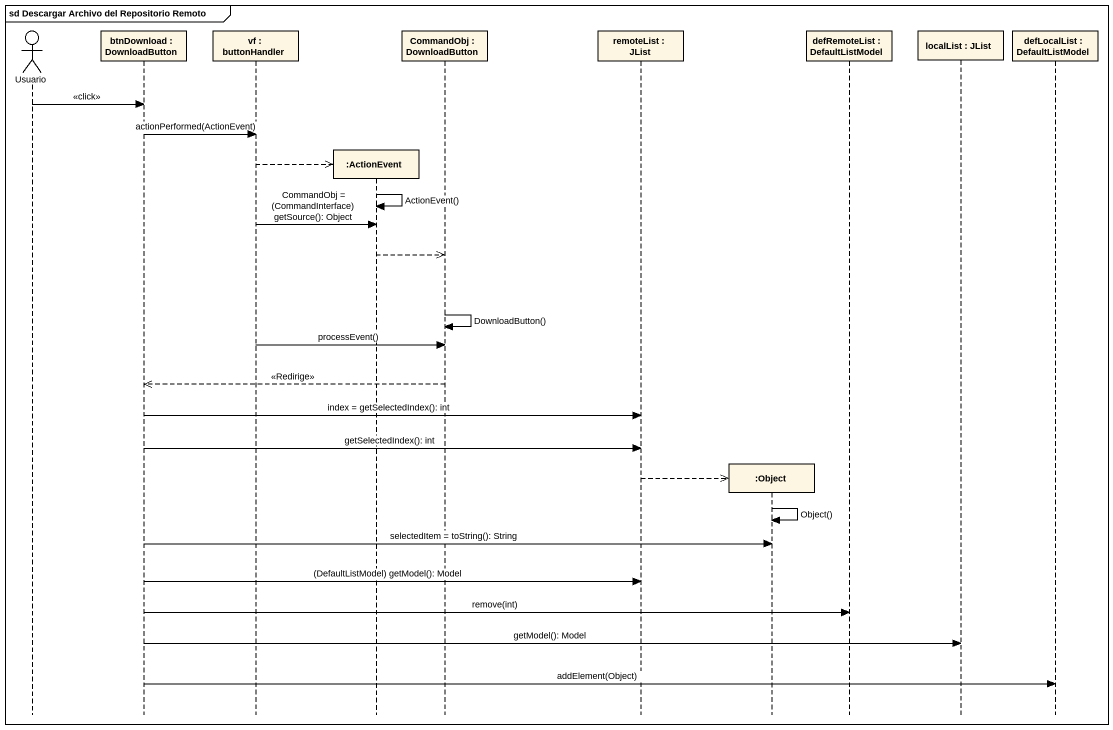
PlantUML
@startuml
mainframe sd Descargar Archivo del Repositorio Remoto
hide footbox
actor Usuario
participant "btnDownload : DownloadButton" as btnDownload
participant "vf : buttonHandler" as vf
participant ":ActionEvent" as ActionEvent
participant "CommandObj : DownloadButton" as CommandObj
participant "remoteList : JList" as remoteList
participant ":Object" as Object_
participant "defRemoteList : DefaultListModel" as defRemoteList
participant "localList : JList" as localList
participant "defLocalList : DefaultListModel" as defLocalList

Usuario -> btnDownload : <<click>>
btnDownload -> vf : actionPerformed(ActionEvent)
vf -->> ActionEvent **
ActionEvent -> ActionEvent : ActionEvent()
vf -> ActionEvent : CommandObj = (CommandInterface) getSource(): Object
ActionEvent -->> CommandObj
CommandObj -> CommandObj : DownloadButton()
vf -> CommandObj : processEvent()
CommandObj -->> btnDownload : <<Redirige>>
btnDownload -> remoteList : index = getSelectedIndex(): int
btnDownload -> remoteList : getSelectedIndex(): int
remoteList -->> Object_ **
Object_ -> Object_ : Object()
btnDownload -> Object_ : selectedItem = toString(): String
btnDownload -> remoteList : (DefaultListModel) getModel(): Model
btnDownload -> defRemoteList : remove(int)
btnDownload -> localList : getModel(): Model
btnDownload -> defLocalList : addElement(Object)
@enduml
